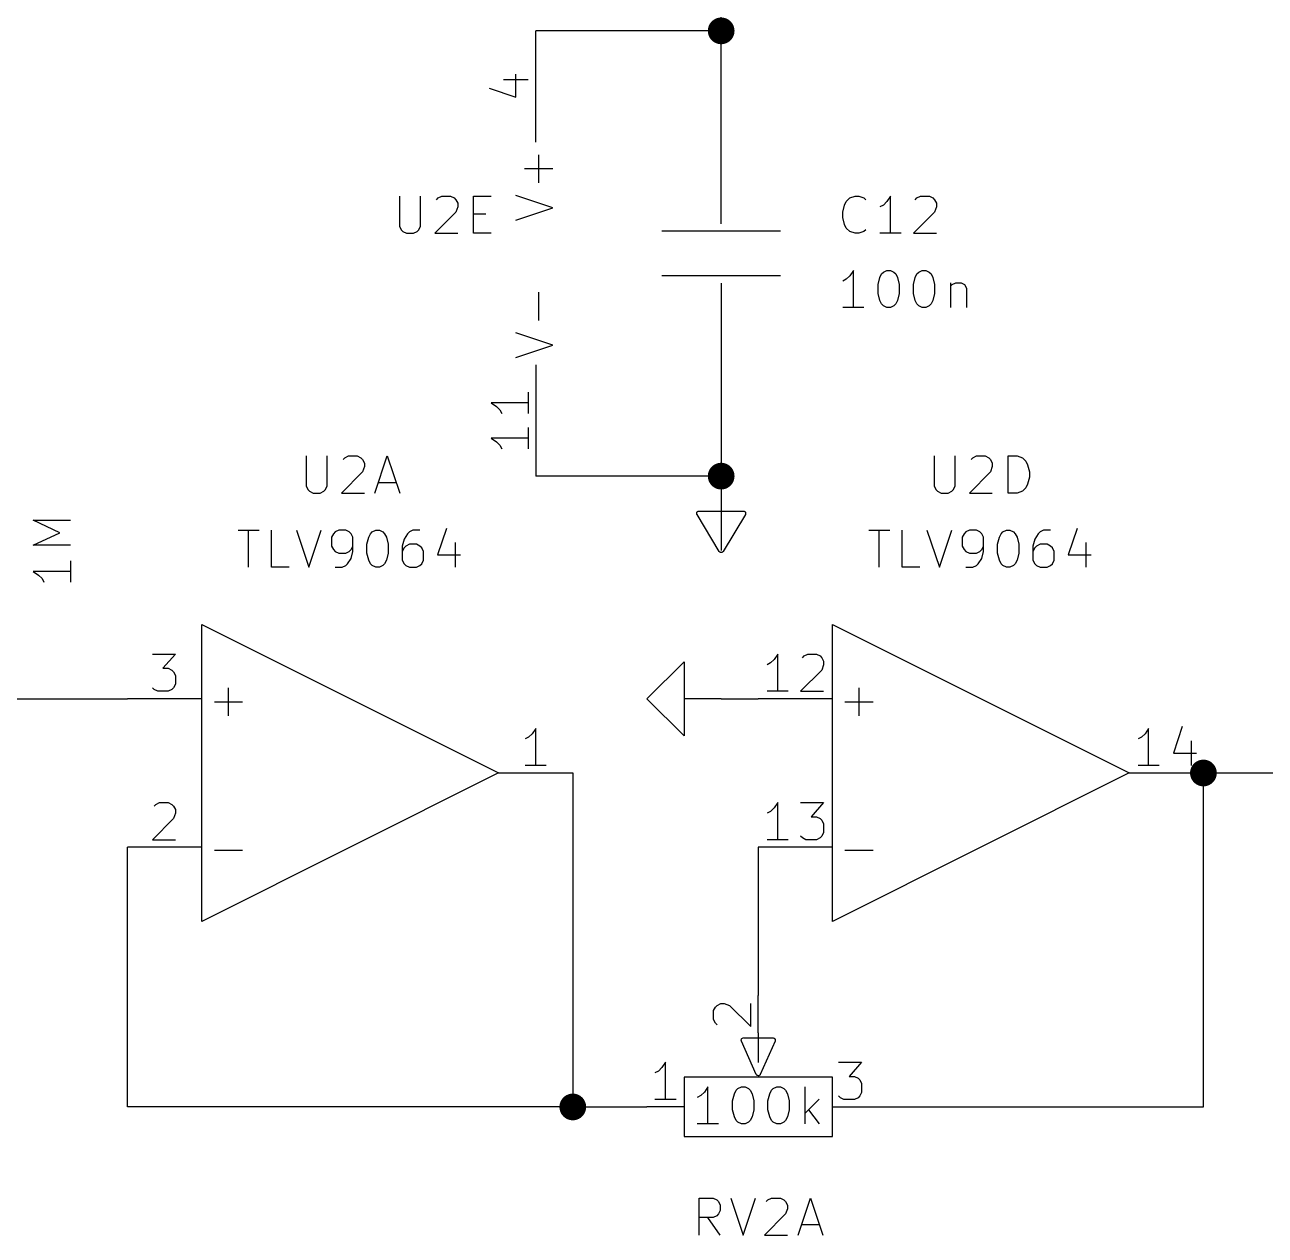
# Model space of a CAD drawing. Extents: x 0.4 to 11.3, y -7.9 to -0.4.
# Drawn here: x 2.261 to 3.933, y -6.073 to -4.442 of the extents above; entities that cross this region are included whole.
import ezdxf

# ---------------------------------------------------------------- set-up
doc = ezdxf.new("R2010")
doc.units = 0
doc.header["$MEASUREMENT"] = 0
for name, color, linetype in [('CYAN2', 4, 'CONTINUOUS'), ('GREEN3', 91, 'CONTINUOUS'), ('LYELLOW', 51, 'CONTINUOUS'), ('RED2', 1, 'CONTINUOUS'), ('RED3', 11, 'CONTINUOUS')]:
    doc.layers.add(name, color=color, linetype=linetype)

msp = doc.modelspace()

# ---------------------------------------------------------------- linework, layer by layer
at = {"layer": 'CYAN2', "linetype": 'CONTINUOUS'}
for p, q in [((2.95408, -4.655), (2.95408, -4.61691)), ((2.95408, -4.655), (2.95408, -4.61691)), ((2.97313, -4.63595), (2.93504, -4.63595)), ((2.97313, -4.63595), (2.93504, -4.63595)), ((2.76628, -4.6728), (2.76628, -4.71328)), ((2.76628, -4.6728), (2.76628, -4.71328)), ((2.79485, -4.71328), (2.79485, -4.6728)), ((2.79485, -4.71328), (2.79485, -4.6728)), ((2.81628, -4.67757), (2.81866, -4.67519)), ((2.81628, -4.67757), (2.81866, -4.67519)), ((2.81866, -4.67519), (2.82343, -4.6728)), ((2.81866, -4.67519), (2.82343, -4.6728)), ((2.82343, -4.6728), (2.83533, -4.6728)), ((2.82343, -4.6728), (2.83533, -4.6728)), ((2.83533, -4.6728), (2.84009, -4.67519)), ((2.83533, -4.6728), (2.84009, -4.67519)), ((2.84009, -4.67519), (2.84247, -4.67757)), ((2.84009, -4.67519), (2.84247, -4.67757)), ((2.84247, -4.67757), (2.84485, -4.68233)), ((2.84247, -4.67757), (2.84485, -4.68233)), ((2.86628, -4.7228), (2.86628, -4.6728)), ((2.86628, -4.6728), (2.89009, -4.6728)), ((2.86628, -4.7228), (2.86628, -4.6728)), ((2.86628, -4.6728), (2.89009, -4.6728)), ((2.97313, -4.68833), (2.92313, -4.67167)), ((2.97313, -4.68833), (2.92313, -4.67167)), ((3.36628, -4.68471), (3.36866, -4.67995)), ((3.36866, -4.67995), (3.37343, -4.67519)), ((3.37343, -4.67519), (3.38057, -4.6728)), ((3.38057, -4.6728), (3.38533, -4.6728)), ((3.38533, -4.6728), (3.39247, -4.67519)), ((3.39247, -4.67519), (3.39485, -4.67757)), ((3.42343, -4.67995), (3.41866, -4.68471)), ((3.42819, -4.6728), (3.42343, -4.67995)), ((3.42819, -4.7228), (3.42819, -4.6728)), ((3.46152, -4.67757), (3.4639, -4.67519)), ((3.4639, -4.67519), (3.46866, -4.6728)), ((3.46866, -4.6728), (3.48057, -4.6728)), ((3.48057, -4.6728), (3.48533, -4.67519)), ((3.48533, -4.67519), (3.48771, -4.67757)), ((3.48771, -4.67757), (3.49009, -4.68233)), ((2.84247, -4.69423), (2.8139, -4.7228)), ((2.84247, -4.69423), (2.8139, -4.7228)), ((2.84485, -4.68709), (2.84247, -4.69423)), ((2.84485, -4.68709), (2.84247, -4.69423)), ((2.84485, -4.68233), (2.84485, -4.68709)), ((2.84485, -4.68233), (2.84485, -4.68709)), ((2.86628, -4.69661), (2.88295, -4.69661)), ((2.86628, -4.69661), (2.88295, -4.69661)), ((2.92313, -4.705), (2.97313, -4.68833)), ((2.92313, -4.705), (2.97313, -4.68833)), ((3.3639, -4.69423), (3.36628, -4.68471)), ((3.3639, -4.70137), (3.3639, -4.69423)), ((3.41866, -4.68471), (3.4139, -4.68709)), ((3.48771, -4.69423), (3.45914, -4.7228)), ((3.49009, -4.68709), (3.48771, -4.69423)), ((3.49009, -4.68233), (3.49009, -4.68709)), ((2.76628, -4.71328), (2.76866, -4.71804)), ((2.76628, -4.71328), (2.76866, -4.71804)), ((2.79247, -4.71804), (2.79485, -4.71328)), ((2.79247, -4.71804), (2.79485, -4.71328)), ((3.36628, -4.7109), (3.3639, -4.70137)), ((3.36866, -4.71566), (3.36628, -4.7109)), ((2.76866, -4.71804), (2.77104, -4.72043)), ((2.76866, -4.71804), (2.77104, -4.72043)), ((2.77104, -4.72043), (2.7758, -4.7228)), ((2.77104, -4.72043), (2.7758, -4.7228)), ((2.7758, -4.7228), (2.78533, -4.7228)), ((2.7758, -4.7228), (2.78533, -4.7228)), ((2.78533, -4.7228), (2.79009, -4.72043)), ((2.78533, -4.7228), (2.79009, -4.72043)), ((2.79009, -4.72043), (2.79247, -4.71804)), ((2.79009, -4.72043), (2.79247, -4.71804)), ((2.8139, -4.7228), (2.84485, -4.7228)), ((2.8139, -4.7228), (2.84485, -4.7228)), ((2.89009, -4.7228), (2.86628, -4.7228)), ((2.89009, -4.7228), (2.86628, -4.7228)), ((3.37343, -4.72043), (3.36866, -4.71566)), ((3.38057, -4.7228), (3.37343, -4.72043)), ((3.38533, -4.7228), (3.38057, -4.7228)), ((3.39247, -4.72043), (3.38533, -4.7228)), ((3.39485, -4.71804), (3.39247, -4.72043)), ((3.44247, -4.7228), (3.4139, -4.7228)), ((3.45914, -4.7228), (3.49009, -4.7228)), ((3.37343, -4.77995), (3.36866, -4.78471)), ((3.37819, -4.7728), (3.37343, -4.77995)), ((3.37819, -4.8228), (3.37819, -4.7728)), ((3.4139, -4.78233), (3.41628, -4.77757)), ((3.41628, -4.77757), (3.41866, -4.77519)), ((3.41866, -4.77519), (3.42342, -4.7728)), ((3.42342, -4.7728), (3.42819, -4.7728)), ((3.42819, -4.7728), (3.43294, -4.77519)), ((3.43294, -4.77519), (3.43533, -4.77757)), ((3.43533, -4.77757), (3.43771, -4.78233)), ((3.46152, -4.78233), (3.4639, -4.77757)), ((3.4639, -4.77757), (3.46628, -4.77519)), ((3.46628, -4.77519), (3.47104, -4.7728)), ((3.47104, -4.7728), (3.4758, -4.7728)), ((3.4758, -4.7728), (3.48056, -4.77519)), ((3.48056, -4.77519), (3.48294, -4.77757)), ((3.48294, -4.77757), (3.48533, -4.78233)), ((3.36866, -4.78471), (3.3639, -4.78709)), ((3.41152, -4.79185), (3.4139, -4.78233)), ((3.41152, -4.80376), (3.41152, -4.79185)), ((3.43771, -4.78233), (3.44009, -4.79185)), ((3.44009, -4.79185), (3.44009, -4.80376)), ((3.45914, -4.79185), (3.46152, -4.78233)), ((3.45914, -4.80376), (3.45914, -4.79185)), ((3.48533, -4.78233), (3.48771, -4.79185)), ((3.48771, -4.79185), (3.48771, -4.80376)), ((3.50913, -4.78947), (3.50913, -4.8228)), ((3.50913, -4.79423), (3.51152, -4.79185)), ((3.51152, -4.79185), (3.51628, -4.78947)), ((3.51628, -4.78947), (3.52342, -4.78947)), ((3.52342, -4.78947), (3.52818, -4.79185)), ((3.52818, -4.79185), (3.53056, -4.79661)), ((3.53056, -4.79661), (3.53056, -4.8228)), ((2.95408, -4.84024), (2.95408, -4.80214)), ((2.95408, -4.84024), (2.95408, -4.80214)), ((3.4139, -4.81328), (3.41152, -4.80376)), ((3.41628, -4.81804), (3.4139, -4.81328)), ((3.43771, -4.81328), (3.43533, -4.81804)), ((3.44009, -4.80376), (3.43771, -4.81328)), ((3.46152, -4.81328), (3.45914, -4.80376)), ((3.4639, -4.81804), (3.46152, -4.81328)), ((3.48533, -4.81328), (3.48294, -4.81804)), ((3.48771, -4.80376), (3.48533, -4.81328)), ((3.39247, -4.8228), (3.3639, -4.8228)), ((3.41866, -4.82043), (3.41628, -4.81804)), ((3.42342, -4.8228), (3.41866, -4.82043)), ((3.42819, -4.8228), (3.42342, -4.8228)), ((3.43294, -4.82043), (3.42819, -4.8228)), ((3.43533, -4.81804), (3.43294, -4.82043)), ((3.46628, -4.82043), (3.4639, -4.81804)), ((3.47104, -4.8228), (3.46628, -4.82043)), ((3.4758, -4.8228), (3.47104, -4.8228)), ((3.48056, -4.82043), (3.4758, -4.8228)), ((3.48294, -4.81804), (3.48056, -4.82043)), ((2.97313, -4.87357), (2.92313, -4.8569)), ((2.97313, -4.87357), (2.92313, -4.8569)), ((2.92313, -4.89024), (2.97313, -4.87357)), ((2.92313, -4.89024), (2.97313, -4.87357)), ((2.64047, -5.0228), (2.64047, -5.06328)), ((2.64047, -5.0228), (2.64047, -5.06328)), ((2.66904, -5.06328), (2.66904, -5.0228)), ((2.66904, -5.06328), (2.66904, -5.0228)), ((2.69048, -5.02757), (2.69285, -5.02519)), ((2.69048, -5.02757), (2.69285, -5.02519)), ((2.69285, -5.02519), (2.69762, -5.0228)), ((2.69285, -5.02519), (2.69762, -5.0228)), ((2.69762, -5.0228), (2.70952, -5.0228)), ((2.69762, -5.0228), (2.70952, -5.0228)), ((2.70952, -5.0228), (2.71428, -5.02519)), ((2.70952, -5.0228), (2.71428, -5.02519)), ((2.71428, -5.02519), (2.71667, -5.02757)), ((2.71428, -5.02519), (2.71667, -5.02757)), ((2.71667, -5.02757), (2.71905, -5.03233)), ((2.71667, -5.02757), (2.71905, -5.03233)), ((2.73333, -5.0728), (2.75, -5.0228)), ((2.73333, -5.0728), (2.75, -5.0228)), ((2.75, -5.0228), (2.76667, -5.0728)), ((2.75, -5.0228), (2.76667, -5.0728)), ((3.4869, -5.0228), (3.4869, -5.06328)), ((3.51547, -5.06328), (3.51547, -5.0228)), ((3.53691, -5.02757), (3.53928, -5.02519)), ((3.53928, -5.02519), (3.54405, -5.0228)), ((3.54405, -5.0228), (3.55595, -5.0228)), ((3.55595, -5.0228), (3.56071, -5.02519)), ((3.56071, -5.02519), (3.56309, -5.02757)), ((3.56309, -5.02757), (3.56548, -5.03233)), ((3.5869, -5.0728), (3.5869, -5.0228)), ((3.5869, -5.0228), (3.59881, -5.0228)), ((3.59881, -5.0228), (3.60595, -5.02519)), ((3.60595, -5.02519), (3.61071, -5.02995)), ((3.61071, -5.02995), (3.61309, -5.03471)), ((2.71667, -5.04423), (2.68809, -5.0728)), ((2.71667, -5.04423), (2.68809, -5.0728)), ((2.71905, -5.03709), (2.71667, -5.04423)), ((2.71905, -5.03709), (2.71667, -5.04423)), ((2.71905, -5.03233), (2.71905, -5.03709)), ((2.71905, -5.03233), (2.71905, -5.03709)), ((3.56309, -5.04423), (3.53452, -5.0728)), ((3.56548, -5.03709), (3.56309, -5.04423)), ((3.56548, -5.03233), (3.56548, -5.03709)), ((3.61309, -5.03471), (3.61547, -5.04423)), ((3.61547, -5.04423), (3.61547, -5.05137)), ((2.64047, -5.06328), (2.64285, -5.06804)), ((2.64047, -5.06328), (2.64285, -5.06804)), ((2.66667, -5.06804), (2.66904, -5.06328)), ((2.66667, -5.06804), (2.66904, -5.06328)), ((2.73809, -5.05852), (2.7619, -5.05852)), ((2.73809, -5.05852), (2.7619, -5.05852)), ((3.4869, -5.06328), (3.48928, -5.06804)), ((3.51309, -5.06804), (3.51547, -5.06328)), ((3.61071, -5.06566), (3.60595, -5.07043)), ((3.61309, -5.0609), (3.61071, -5.06566)), ((3.61547, -5.05137), (3.61309, -5.0609)), ((2.64285, -5.06804), (2.64524, -5.07043)), ((2.64285, -5.06804), (2.64524, -5.07043)), ((2.64524, -5.07043), (2.65, -5.0728)), ((2.64524, -5.07043), (2.65, -5.0728)), ((2.65, -5.0728), (2.65952, -5.0728)), ((2.65, -5.0728), (2.65952, -5.0728)), ((2.65952, -5.0728), (2.66428, -5.07043)), ((2.65952, -5.0728), (2.66428, -5.07043)), ((2.66428, -5.07043), (2.66667, -5.06804)), ((2.66428, -5.07043), (2.66667, -5.06804)), ((2.68809, -5.0728), (2.71905, -5.0728)), ((2.68809, -5.0728), (2.71905, -5.0728)), ((3.48928, -5.06804), (3.49167, -5.07043)), ((3.49167, -5.07043), (3.49643, -5.0728)), ((3.49643, -5.0728), (3.50595, -5.0728)), ((3.50595, -5.0728), (3.51071, -5.07043)), ((3.51071, -5.07043), (3.51309, -5.06804)), ((3.53452, -5.0728), (3.56548, -5.0728)), ((3.59881, -5.0728), (3.5869, -5.0728)), ((3.60595, -5.07043), (3.59881, -5.0728)), ((2.30852, -5.12618), (2.2728, -5.10952)), ((2.2728, -5.10952), (2.3228, -5.10952)), ((2.2728, -5.14285), (2.30852, -5.12618)), ((2.54881, -5.1228), (2.57738, -5.1228)), ((2.54881, -5.1228), (2.57738, -5.1228)), ((2.5631, -5.1728), (2.5631, -5.1228)), ((2.5631, -5.1728), (2.5631, -5.1228)), ((2.59405, -5.1728), (2.59405, -5.1228)), ((2.59405, -5.1728), (2.59405, -5.1228)), ((2.62738, -5.1228), (2.64405, -5.1728)), ((2.62738, -5.1228), (2.64405, -5.1728)), ((2.64405, -5.1728), (2.66072, -5.1228)), ((2.64405, -5.1728), (2.66072, -5.1228)), ((2.67738, -5.12757), (2.675, -5.13233)), ((2.67738, -5.12757), (2.675, -5.13233)), ((2.675, -5.13233), (2.675, -5.14423)), ((2.675, -5.13233), (2.675, -5.14423)), ((2.67976, -5.12519), (2.67738, -5.12757)), ((2.67976, -5.12519), (2.67738, -5.12757)), ((2.68453, -5.1228), (2.67976, -5.12519)), ((2.68453, -5.1228), (2.67976, -5.12519)), ((2.69405, -5.1228), (2.68453, -5.1228)), ((2.69405, -5.1228), (2.68453, -5.1228)), ((2.69881, -5.12519), (2.69405, -5.1228)), ((2.69881, -5.12519), (2.69405, -5.1228)), ((2.70119, -5.12757), (2.69881, -5.12519)), ((2.70119, -5.12757), (2.69881, -5.12519)), ((2.70357, -5.13233), (2.70119, -5.12757)), ((2.70357, -5.13233), (2.70119, -5.12757)), ((2.70357, -5.15137), (2.70357, -5.13233)), ((2.70357, -5.15137), (2.70357, -5.13233)), ((2.72262, -5.14185), (2.725, -5.13233)), ((2.72262, -5.14185), (2.725, -5.13233)), ((2.725, -5.13233), (2.72738, -5.12757)), ((2.725, -5.13233), (2.72738, -5.12757)), ((2.72738, -5.12757), (2.72976, -5.12519)), ((2.72738, -5.12757), (2.72976, -5.12519)), ((2.72976, -5.12519), (2.73452, -5.1228)), ((2.72976, -5.12519), (2.73452, -5.1228)), ((2.73452, -5.1228), (2.73929, -5.1228)), ((2.73452, -5.1228), (2.73929, -5.1228)), ((2.73929, -5.1228), (2.74405, -5.12519)), ((2.73929, -5.1228), (2.74405, -5.12519)), ((2.74405, -5.12519), (2.74643, -5.12757)), ((2.74405, -5.12519), (2.74643, -5.12757)), ((2.74643, -5.12757), (2.74881, -5.13233)), ((2.74643, -5.12757), (2.74881, -5.13233)), ((2.74881, -5.13233), (2.75119, -5.14185)), ((2.74881, -5.13233), (2.75119, -5.14185)), ((2.77738, -5.12757), (2.77262, -5.13471)), ((2.77738, -5.12757), (2.77262, -5.13471)), ((2.77976, -5.12519), (2.77738, -5.12757)), ((2.77976, -5.12519), (2.77738, -5.12757)), ((2.78452, -5.1228), (2.77976, -5.12519)), ((2.78452, -5.1228), (2.77976, -5.12519)), ((2.79405, -5.1228), (2.78452, -5.1228)), ((2.79405, -5.1228), (2.78452, -5.1228)), ((2.82976, -5.12043), (2.81786, -5.15614)), ((2.82976, -5.12043), (2.81786, -5.15614)), ((3.39881, -5.1228), (3.42738, -5.1228)), ((3.4131, -5.1728), (3.4131, -5.1228)), ((3.44405, -5.1728), (3.44405, -5.1228)), ((3.47738, -5.1228), (3.49405, -5.1728)), ((3.49405, -5.1728), (3.51072, -5.1228)), ((3.52738, -5.12757), (3.525, -5.13233)), ((3.525, -5.13233), (3.525, -5.14423)), ((3.52976, -5.12519), (3.52738, -5.12757)), ((3.53453, -5.1228), (3.52976, -5.12519)), ((3.54405, -5.1228), (3.53453, -5.1228)), ((3.54881, -5.12519), (3.54405, -5.1228)), ((3.55119, -5.12757), (3.54881, -5.12519)), ((3.55357, -5.13233), (3.55119, -5.12757)), ((3.55357, -5.15137), (3.55357, -5.13233)), ((3.57262, -5.14185), (3.575, -5.13233)), ((3.575, -5.13233), (3.57738, -5.12757)), ((3.57738, -5.12757), (3.57976, -5.12519)), ((3.57976, -5.12519), (3.58452, -5.1228)), ((3.58452, -5.1228), (3.58929, -5.1228)), ((3.58929, -5.1228), (3.59405, -5.12519)), ((3.59405, -5.12519), (3.59643, -5.12757)), ((3.59643, -5.12757), (3.59881, -5.13233)), ((3.59881, -5.13233), (3.60119, -5.14185)), ((3.62738, -5.12757), (3.62262, -5.13471)), ((3.62976, -5.12519), (3.62738, -5.12757)), ((3.63452, -5.1228), (3.62976, -5.12519)), ((3.64405, -5.1228), (3.63452, -5.1228)), ((3.67976, -5.12043), (3.66786, -5.15614)), ((2.3228, -5.14285), (2.2728, -5.14285)), ((2.675, -5.14423), (2.67738, -5.149)), ((2.675, -5.14423), (2.67738, -5.149)), ((2.67738, -5.149), (2.67976, -5.15137)), ((2.67738, -5.149), (2.67976, -5.15137)), ((2.69881, -5.15137), (2.70119, -5.149)), ((2.69881, -5.15137), (2.70119, -5.149)), ((2.70119, -5.149), (2.70357, -5.14423)), ((2.70119, -5.149), (2.70357, -5.14423)), ((2.72262, -5.15376), (2.72262, -5.14185)), ((2.72262, -5.15376), (2.72262, -5.14185)), ((2.75119, -5.14185), (2.75119, -5.15376)), ((2.75119, -5.14185), (2.75119, -5.15376)), ((2.77262, -5.13471), (2.77024, -5.14423)), ((2.77262, -5.13471), (2.77024, -5.14423)), ((2.77024, -5.14423), (2.77024, -5.16328)), ((2.77024, -5.14423), (2.77024, -5.16328)), ((2.77262, -5.14661), (2.77024, -5.15137)), ((2.77262, -5.14661), (2.77024, -5.15137)), ((2.775, -5.14423), (2.77262, -5.14661)), ((2.775, -5.14423), (2.77262, -5.14661)), ((2.77976, -5.14185), (2.775, -5.14423)), ((2.77976, -5.14185), (2.775, -5.14423)), ((2.78929, -5.14185), (2.77976, -5.14185)), ((2.78929, -5.14185), (2.77976, -5.14185)), ((2.79405, -5.14423), (2.78929, -5.14185)), ((2.79405, -5.14423), (2.78929, -5.14185)), ((2.79643, -5.14661), (2.79405, -5.14423)), ((2.79643, -5.14661), (2.79405, -5.14423)), ((2.79881, -5.15137), (2.79643, -5.14661)), ((2.79881, -5.15137), (2.79643, -5.14661)), ((2.84167, -5.13947), (2.84167, -5.1728)), ((2.84167, -5.13947), (2.84167, -5.1728)), ((3.525, -5.14423), (3.52738, -5.149)), ((3.52738, -5.149), (3.52976, -5.15137)), ((3.54881, -5.15137), (3.55119, -5.149)), ((3.55119, -5.149), (3.55357, -5.14423)), ((3.57262, -5.15376), (3.57262, -5.14185)), ((3.60119, -5.14185), (3.60119, -5.15376)), ((3.62262, -5.13471), (3.62024, -5.14423)), ((3.62024, -5.14423), (3.62024, -5.16328)), ((3.62262, -5.14661), (3.62024, -5.15137)), ((3.625, -5.14423), (3.62262, -5.14661)), ((3.62976, -5.14185), (3.625, -5.14423)), ((3.63929, -5.14185), (3.62976, -5.14185)), ((3.64405, -5.14423), (3.63929, -5.14185)), ((3.64643, -5.14661), (3.64405, -5.14423)), ((3.64881, -5.15137), (3.64643, -5.14661)), ((3.69167, -5.13947), (3.69167, -5.1728)), ((2.3228, -5.16428), (2.3228, -5.19285)), ((2.67976, -5.15137), (2.68453, -5.15376)), ((2.67976, -5.15137), (2.68453, -5.15376)), ((2.68453, -5.15376), (2.69405, -5.15376)), ((2.68453, -5.15376), (2.69405, -5.15376)), ((2.69405, -5.15376), (2.69881, -5.15137)), ((2.69405, -5.15376), (2.69881, -5.15137)), ((2.69643, -5.16804), (2.70119, -5.1609)), ((2.69643, -5.16804), (2.70119, -5.1609)), ((2.70119, -5.1609), (2.70357, -5.15137)), ((2.70119, -5.1609), (2.70357, -5.15137)), ((2.725, -5.16328), (2.72262, -5.15376)), ((2.725, -5.16328), (2.72262, -5.15376)), ((2.72738, -5.16804), (2.725, -5.16328)), ((2.72738, -5.16804), (2.725, -5.16328)), ((2.74881, -5.16328), (2.74643, -5.16804)), ((2.74881, -5.16328), (2.74643, -5.16804)), ((2.75119, -5.15376), (2.74881, -5.16328)), ((2.75119, -5.15376), (2.74881, -5.16328)), ((2.77024, -5.16328), (2.77262, -5.16804)), ((2.77024, -5.16328), (2.77262, -5.16804)), ((2.79643, -5.16804), (2.79881, -5.16328)), ((2.79643, -5.16804), (2.79881, -5.16328)), ((2.79881, -5.16328), (2.79881, -5.15137)), ((2.79881, -5.16328), (2.79881, -5.15137)), ((2.81786, -5.15614), (2.84881, -5.15614)), ((2.81786, -5.15614), (2.84881, -5.15614)), ((3.52976, -5.15137), (3.53453, -5.15376)), ((3.53453, -5.15376), (3.54405, -5.15376)), ((3.54405, -5.15376), (3.54881, -5.15137)), ((3.54643, -5.16804), (3.55119, -5.1609)), ((3.55119, -5.1609), (3.55357, -5.15137)), ((3.575, -5.16328), (3.57262, -5.15376)), ((3.57738, -5.16804), (3.575, -5.16328)), ((3.59881, -5.16328), (3.59643, -5.16804)), ((3.60119, -5.15376), (3.59881, -5.16328)), ((3.62024, -5.16328), (3.62262, -5.16804)), ((3.64643, -5.16804), (3.64881, -5.16328)), ((3.64881, -5.16328), (3.64881, -5.15137)), ((3.66786, -5.15614), (3.69881, -5.15614)), ((2.3228, -5.17856), (2.2728, -5.17856)), ((2.2728, -5.17856), (2.27995, -5.18332)), ((2.61786, -5.1728), (2.59405, -5.1728)), ((2.61786, -5.1728), (2.59405, -5.1728)), ((2.67976, -5.1728), (2.68929, -5.1728)), ((2.67976, -5.1728), (2.68929, -5.1728)), ((2.68929, -5.1728), (2.69405, -5.17043)), ((2.68929, -5.1728), (2.69405, -5.17043)), ((2.69405, -5.17043), (2.69643, -5.16804)), ((2.69405, -5.17043), (2.69643, -5.16804)), ((2.72976, -5.17043), (2.72738, -5.16804)), ((2.72976, -5.17043), (2.72738, -5.16804)), ((2.73452, -5.1728), (2.72976, -5.17043)), ((2.73452, -5.1728), (2.72976, -5.17043)), ((2.73929, -5.1728), (2.73452, -5.1728)), ((2.73929, -5.1728), (2.73452, -5.1728)), ((2.74405, -5.17043), (2.73929, -5.1728)), ((2.74405, -5.17043), (2.73929, -5.1728)), ((2.74643, -5.16804), (2.74405, -5.17043)), ((2.74643, -5.16804), (2.74405, -5.17043)), ((2.77262, -5.16804), (2.775, -5.17043)), ((2.77262, -5.16804), (2.775, -5.17043)), ((2.775, -5.17043), (2.77976, -5.1728)), ((2.775, -5.17043), (2.77976, -5.1728)), ((2.77976, -5.1728), (2.78929, -5.1728)), ((2.77976, -5.1728), (2.78929, -5.1728)), ((2.78929, -5.1728), (2.79405, -5.17043)), ((2.78929, -5.1728), (2.79405, -5.17043)), ((2.79405, -5.17043), (2.79643, -5.16804)), ((2.79405, -5.17043), (2.79643, -5.16804)), ((3.46786, -5.1728), (3.44405, -5.1728)), ((3.52976, -5.1728), (3.53929, -5.1728)), ((3.53929, -5.1728), (3.54405, -5.17043)), ((3.54405, -5.17043), (3.54643, -5.16804)), ((3.57976, -5.17043), (3.57738, -5.16804)), ((3.58452, -5.1728), (3.57976, -5.17043)), ((3.58929, -5.1728), (3.58452, -5.1728)), ((3.59405, -5.17043), (3.58929, -5.1728)), ((3.59643, -5.16804), (3.59405, -5.17043)), ((3.62262, -5.16804), (3.625, -5.17043)), ((3.625, -5.17043), (3.62976, -5.1728)), ((3.62976, -5.1728), (3.63929, -5.1728)), ((3.63929, -5.1728), (3.64405, -5.17043)), ((3.64405, -5.17043), (3.64643, -5.16804)), ((2.27995, -5.18332), (2.28471, -5.18809)), ((2.28471, -5.18809), (2.28709, -5.19285)), ((2.53595, -5.37313), (2.53595, -5.33504)), ((2.53595, -5.37313), (2.53595, -5.33504)), ((3.38595, -5.37313), (3.38595, -5.33504)), ((2.5169, -5.35408), (2.555, -5.35408)), ((2.5169, -5.35408), (2.555, -5.35408)), ((3.3669, -5.35408), (3.405, -5.35408)), ((2.5169, -5.55408), (2.555, -5.55408)), ((2.5169, -5.55408), (2.555, -5.55408)), ((3.3669, -5.55408), (3.405, -5.55408)), ((3.17262, -5.88471), (3.16786, -5.88709)), ((3.17738, -5.87995), (3.17262, -5.88471)), ((3.18214, -5.8728), (3.17738, -5.87995)), ((3.18214, -5.9228), (3.18214, -5.8728)), ((3.21548, -5.89185), (3.21785, -5.88233)), ((3.21785, -5.88233), (3.22024, -5.87757)), ((3.22024, -5.87757), (3.22262, -5.87519)), ((3.22262, -5.87519), (3.22738, -5.8728)), ((3.22738, -5.8728), (3.23214, -5.8728)), ((3.23214, -5.8728), (3.2369, -5.87519)), ((3.2369, -5.87519), (3.23928, -5.87757)), ((3.23928, -5.87757), (3.24167, -5.88233)), ((3.24167, -5.88233), (3.24405, -5.89185)), ((3.26309, -5.89185), (3.26547, -5.88233)), ((3.26547, -5.88233), (3.26785, -5.87757)), ((3.26785, -5.87757), (3.27024, -5.87519)), ((3.27024, -5.87519), (3.275, -5.8728)), ((3.275, -5.8728), (3.27976, -5.8728)), ((3.27976, -5.8728), (3.28452, -5.87519)), ((3.28452, -5.87519), (3.2869, -5.87757)), ((3.2869, -5.87757), (3.28928, -5.88233)), ((3.28928, -5.88233), (3.29167, -5.89185)), ((3.31309, -5.9228), (3.31309, -5.8728)), ((3.21548, -5.90376), (3.21548, -5.89185)), ((3.24405, -5.89185), (3.24405, -5.90376)), ((3.26309, -5.90376), (3.26309, -5.89185)), ((3.29167, -5.89185), (3.29167, -5.90376)), ((3.33214, -5.88947), (3.31309, -5.90852)), ((3.21785, -5.91328), (3.21548, -5.90376)), ((3.22024, -5.91804), (3.21785, -5.91328)), ((3.22262, -5.92043), (3.22024, -5.91804)), ((3.23928, -5.91804), (3.2369, -5.92043)), ((3.24167, -5.91328), (3.23928, -5.91804)), ((3.24405, -5.90376), (3.24167, -5.91328)), ((3.26547, -5.91328), (3.26309, -5.90376)), ((3.26785, -5.91804), (3.26547, -5.91328)), ((3.27024, -5.92043), (3.26785, -5.91804)), ((3.2869, -5.91804), (3.28452, -5.92043)), ((3.28928, -5.91328), (3.2869, -5.91804)), ((3.29167, -5.90376), (3.28928, -5.91328)), ((3.31785, -5.90376), (3.33214, -5.9228)), ((3.19643, -5.9228), (3.16786, -5.9228)), ((3.22738, -5.9228), (3.22262, -5.92043)), ((3.23214, -5.9228), (3.22738, -5.9228)), ((3.2369, -5.92043), (3.23214, -5.9228)), ((3.275, -5.9228), (3.27024, -5.92043)), ((3.27976, -5.9228), (3.275, -5.9228)), ((3.28452, -5.92043), (3.27976, -5.9228)), ((3.17023, -6.0728), (3.17023, -6.0228)), ((3.17023, -6.0228), (3.18928, -6.0228)), ((3.18928, -6.0228), (3.19404, -6.02519)), ((3.19404, -6.02519), (3.19643, -6.02757)), ((3.19643, -6.02757), (3.1988, -6.03233)), ((3.1988, -6.03233), (3.1988, -6.03947)), ((3.21309, -6.0228), (3.22976, -6.0728)), ((3.22976, -6.0728), (3.24643, -6.0228)), ((3.26071, -6.02757), (3.26309, -6.02519)), ((3.26309, -6.02519), (3.26785, -6.0228)), ((3.26785, -6.0228), (3.27976, -6.0228)), ((3.27976, -6.0228), (3.28452, -6.02519)), ((3.28452, -6.02519), (3.2869, -6.02757)), ((3.2869, -6.02757), (3.28928, -6.03233)), ((3.28928, -6.03233), (3.28928, -6.03709)), ((3.30357, -6.0728), (3.32023, -6.0228)), ((3.32023, -6.0228), (3.3369, -6.0728)), ((3.18928, -6.049), (3.17023, -6.049)), ((3.1988, -6.0728), (3.18214, -6.049)), ((3.19404, -6.04661), (3.18928, -6.049)), ((3.19643, -6.04423), (3.19404, -6.04661)), ((3.1988, -6.03947), (3.19643, -6.04423)), ((3.2869, -6.04423), (3.25833, -6.0728)), ((3.28928, -6.03709), (3.2869, -6.04423)), ((3.30833, -6.05852), (3.33214, -6.05852)), ((3.25833, -6.0728), (3.28928, -6.0728))]:
    msp.add_line(p, q, dxfattribs=at)
at = {"layer": 'GREEN3', "linetype": 'CONTINUOUS'}
for p, q in [((3.2, -4.45), (2.95, -4.45)), ((3.2, -4.6), (3.2, -4.45)), ((3.2, -4.9), (3.2, -5.05)), ((3.2, -5.05), (2.95, -5.05)), ((2.2, -5.35), (2.4, -5.35)), ((3.2, -5.35), (3.25, -5.35)), ((3, -5.45), (3, -5.9)), ((3.85, -5.9), (3.85, -5.45)), ((3.85, -5.45), (4.15, -5.45)), ((2.4, -5.9), (2.4, -5.55)), ((3.25, -5.55), (3.25, -5.75)), ((3, -5.9), (2.4, -5.9)), ((3, -5.9), (3.1, -5.9)), ((3.4, -5.9), (3.85, -5.9))]:
    msp.add_line(p, q, dxfattribs=at)
at = {"layer": 'GREEN3', "const_width": 0.018}
for points in [[(3.191, -4.45, 1), (3.209, -4.45, 1)], [(3.191, -5.05, 1), (3.209, -5.05, 1)], [(3.841, -5.45, 1), (3.859, -5.45, 1)], [(2.991, -5.9, 1), (3.009, -5.9, 1)]]:
    msp.add_lwpolyline(points, format="xyb", close=True, dxfattribs=at)
at = {"layer": 'LYELLOW', "linetype": 'CONTINUOUS'}
for p, q in [((2.5, -5.25), (2.9, -5.45)), ((2.5, -5.65), (2.5, -5.25)), ((3.35, -5.25), (3.75, -5.45)), ((3.35, -5.65), (3.35, -5.25)), ((2.9, -5.45), (2.5, -5.65)), ((3.75, -5.45), (3.35, -5.65))]:
    msp.add_line(p, q, dxfattribs=at)
at = {"layer": 'RED2', "linetype": 'CONTINUOUS'}
for p, q in [((3.2, -4.45), (3.2, -4.35)), ((2.95, -4.6), (2.95, -4.45)), ((2.95, -4.6), (2.95, -4.45)), ((3.2, -4.71), (3.2, -4.6)), ((3.28, -4.72), (3.12, -4.72)), ((3.28, -4.78), (3.12, -4.78)), ((3.2, -4.79), (3.2, -4.9)), ((2.95, -4.9), (2.95, -5.05)), ((2.95, -4.9), (2.95, -5.05)), ((3.2, -5.05), (3.2, -5.15)), ((3.16705, -5.09948), (3.1673, -5.09904)), ((3.1673, -5.09904), (3.16738, -5.09854)), ((3.16738, -5.09854), (3.16779, -5.09818)), ((3.16779, -5.09818), (3.16807, -5.0977)), ((3.16807, -5.0977), (3.16855, -5.09752)), ((3.16855, -5.09752), (3.16893, -5.0972)), ((3.16893, -5.0972), (3.16947, -5.09719)), ((3.16947, -5.09719), (3.17, -5.097)), ((3.17, -5.097), (3.23, -5.097)), ((3.23, -5.097), (3.23003, -5.097)), ((3.23003, -5.097), (3.23005, -5.097)), ((3.23005, -5.097), (3.23009, -5.09702)), ((3.23009, -5.09702), (3.23103, -5.09718)), ((3.23103, -5.09718), (3.23145, -5.09753)), ((3.23145, -5.09753), (3.23196, -5.09773)), ((3.23196, -5.09773), (3.23221, -5.09817)), ((3.23221, -5.09817), (3.2326, -5.0985)), ((3.2326, -5.0985), (3.23269, -5.09904)), ((3.23269, -5.09904), (3.23296, -5.09953)), ((3.16714, -5.10002), (3.16705, -5.09948)), ((3.16706, -5.10057), (3.16714, -5.10002)), ((3.16739, -5.10144), (3.16706, -5.10057)), ((3.1674, -5.1015), (3.16739, -5.10144)), ((3.16742, -5.10151), (3.1674, -5.1015)), ((3.16743, -5.10154), (3.16742, -5.10151)), ((3.19743, -5.15154), (3.16743, -5.10154)), ((3.23257, -5.10154), (3.20257, -5.15154)), ((3.23268, -5.10099), (3.23257, -5.10154)), ((3.23295, -5.10052), (3.23268, -5.10099)), ((3.23296, -5.09953), (3.23287, -5.10003)), ((3.23287, -5.10003), (3.23295, -5.10052)), ((3.1978, -5.15185), (3.19743, -5.15154)), ((3.19804, -5.15226), (3.1978, -5.15185)), ((3.19857, -5.15247), (3.19804, -5.15226)), ((3.19902, -5.15284), (3.19857, -5.15247)), ((3.1995, -5.15283), (3.19902, -5.15284)), ((3.19995, -5.153), (3.1995, -5.15283)), ((3.2005, -5.15281), (3.19995, -5.153)), ((3.20107, -5.1528), (3.2005, -5.15281)), ((3.20143, -5.15248), (3.20107, -5.1528)), ((3.20189, -5.15233), (3.20143, -5.15248)), ((3.20257, -5.15154), (3.20189, -5.15233)), ((2.5, -5.25), (2.9, -5.45)), ((2.5, -5.65), (2.5, -5.25)), ((3.35, -5.25), (3.75, -5.45)), ((3.35, -5.65), (3.35, -5.25)), ((3.1, -5.35), (3.15, -5.3)), ((3.15, -5.3), (3.15, -5.35)), ((2.5, -5.35), (2.4, -5.35)), ((2.5, -5.35), (2.4, -5.35)), ((3.15, -5.4), (3.1, -5.35)), ((3.2, -5.35), (3.15, -5.35)), ((3.15, -5.35), (3.15, -5.4)), ((3.35, -5.35), (3.25, -5.35)), ((2.9, -5.45), (2.5, -5.65)), ((2.9, -5.45), (3, -5.45)), ((2.9, -5.45), (3, -5.45)), ((3.75, -5.45), (3.35, -5.65)), ((3.75, -5.45), (3.85, -5.45)), ((2.5, -5.55), (2.4, -5.55)), ((2.5, -5.55), (2.4, -5.55)), ((3.35, -5.55), (3.25, -5.55)), ((3.25, -5.8), (3.25, -5.75)), ((3.25, -5.8), (3.25, -5.84)), ((3.22701, -5.8102), (3.22711, -5.80984)), ((3.22726, -5.81122), (3.22701, -5.8102)), ((3.22705, -5.80948), (3.22739, -5.80889)), ((3.22711, -5.80984), (3.22705, -5.80948)), ((3.24726, -5.85622), (3.22726, -5.81122)), ((3.22739, -5.80889), (3.22757, -5.80824)), ((3.22757, -5.80824), (3.22788, -5.80803)), ((3.22788, -5.80803), (3.22807, -5.8077)), ((3.22807, -5.8077), (3.22872, -5.80746)), ((3.22872, -5.80746), (3.22928, -5.80709)), ((3.22928, -5.80709), (3.22964, -5.80713)), ((3.22964, -5.80713), (3.23, -5.807)), ((3.23, -5.807), (3.27, -5.807)), ((3.27274, -5.81122), (3.25274, -5.85622)), ((3.27, -5.807), (3.27103, -5.80718)), ((3.27103, -5.80718), (3.27131, -5.80742)), ((3.27131, -5.80742), (3.27167, -5.80751)), ((3.27167, -5.80751), (3.27207, -5.80806)), ((3.27207, -5.80806), (3.2726, -5.8085)), ((3.2726, -5.8085), (3.27266, -5.80886)), ((3.27266, -5.80886), (3.27289, -5.80917)), ((3.27276, -5.81084), (3.27274, -5.81122)), ((3.27295, -5.81052), (3.27276, -5.81084)), ((3.27289, -5.80917), (3.27283, -5.80986)), ((3.27283, -5.80986), (3.27295, -5.81052)), ((3.15, -5.86), (3.15, -5.94)), ((3.35, -5.86), (3.15, -5.86)), ((3.24783, -5.85681), (3.24726, -5.85622)), ((3.24833, -5.85749), (3.24783, -5.85681)), ((3.24853, -5.85754), (3.24833, -5.85749)), ((3.24868, -5.8577), (3.24853, -5.85754)), ((3.2495, -5.85778), (3.24868, -5.8577)), ((3.25031, -5.85798), (3.2495, -5.85778)), ((3.25051, -5.85789), (3.25031, -5.85798)), ((3.25072, -5.85791), (3.25051, -5.85789)), ((3.25141, -5.85745), (3.25072, -5.85791)), ((3.25216, -5.85708), (3.25141, -5.85745)), ((3.25233, -5.85683), (3.25216, -5.85708)), ((3.25243, -5.85676), (3.25233, -5.85683)), ((3.25246, -5.85662), (3.25243, -5.85676)), ((3.25274, -5.85622), (3.25246, -5.85662)), ((3.35, -5.94), (3.35, -5.86)), ((3.15, -5.9), (3.1, -5.9)), ((3.35, -5.9), (3.4, -5.9)), ((3.15, -5.94), (3.35, -5.94))]:
    msp.add_line(p, q, dxfattribs=at)
at = {"layer": 'RED3', "linetype": 'CONTINUOUS'}
for p, q in [((2.92321, -4.53928), (2.92321, -4.50833)), ((2.92321, -4.53928), (2.92321, -4.50833)), ((2.8875, -4.52738), (2.92321, -4.53928)), ((2.8875, -4.52738), (2.92321, -4.53928)), ((2.90655, -4.51547), (2.93988, -4.51547)), ((2.90655, -4.51547), (2.93988, -4.51547)), ((2.93988, -4.9369), (2.93988, -4.96547)), ((2.93988, -4.9369), (2.93988, -4.96547)), ((2.93988, -4.95119), (2.88988, -4.95119)), ((2.88988, -4.95119), (2.89702, -4.95595)), ((2.93988, -4.95119), (2.88988, -4.95119)), ((2.88988, -4.95119), (2.89702, -4.95595)), ((2.89702, -4.95595), (2.90178, -4.96071)), ((2.89702, -4.95595), (2.90178, -4.96071)), ((2.90178, -4.96071), (2.90417, -4.96547)), ((2.90178, -4.96071), (2.90417, -4.96547)), ((2.93988, -4.99881), (2.88988, -4.99881)), ((2.88988, -4.99881), (2.89702, -5.00357)), ((2.93988, -4.99881), (2.88988, -4.99881)), ((2.88988, -4.99881), (2.89702, -5.00357)), ((2.93988, -4.98452), (2.93988, -5.01309)), ((2.93988, -4.98452), (2.93988, -5.01309)), ((2.89702, -5.00357), (2.90178, -5.00833)), ((2.89702, -5.00357), (2.90178, -5.00833)), ((2.90178, -5.00833), (2.90417, -5.01309)), ((2.90178, -5.00833), (2.90417, -5.01309)), ((2.43333, -5.28988), (2.46429, -5.28988)), ((2.43333, -5.28988), (2.46429, -5.28988)), ((2.46429, -5.28988), (2.44762, -5.30893)), ((2.46429, -5.28988), (2.44762, -5.30893)), ((3.27143, -5.29702), (3.26667, -5.30178)), ((3.27619, -5.28988), (3.27143, -5.29702)), ((3.27619, -5.33988), (3.27619, -5.28988)), ((3.30952, -5.29464), (3.3119, -5.29226)), ((3.3119, -5.29226), (3.31667, -5.28988)), ((3.31667, -5.28988), (3.32857, -5.28988)), ((3.32857, -5.28988), (3.33333, -5.29226)), ((3.33333, -5.29226), (3.33571, -5.29464)), ((3.33571, -5.29464), (3.33809, -5.2994)), ((3.33809, -5.2994), (3.33809, -5.30417)), ((2.44762, -5.30893), (2.45476, -5.30893)), ((2.44762, -5.30893), (2.45476, -5.30893)), ((2.45476, -5.30893), (2.45952, -5.31131)), ((2.45476, -5.30893), (2.45952, -5.31131)), ((2.45952, -5.31131), (2.46191, -5.31369)), ((2.45952, -5.31131), (2.46191, -5.31369)), ((2.46191, -5.31369), (2.46429, -5.31845)), ((2.46191, -5.31369), (2.46429, -5.31845)), ((3.26667, -5.30178), (3.26191, -5.30417)), ((3.33571, -5.31131), (3.30714, -5.33988)), ((3.33809, -5.30417), (3.33571, -5.31131)), ((2.46429, -5.33035), (2.46191, -5.33512)), ((2.46429, -5.33035), (2.46191, -5.33512)), ((2.46429, -5.31845), (2.46429, -5.33035)), ((2.46429, -5.31845), (2.46429, -5.33035)), ((2.43572, -5.3375), (2.43333, -5.33512)), ((2.43572, -5.3375), (2.43333, -5.33512)), ((2.44048, -5.33988), (2.43572, -5.3375)), ((2.44048, -5.33988), (2.43572, -5.3375)), ((2.45476, -5.33988), (2.44048, -5.33988)), ((2.45476, -5.33988), (2.44048, -5.33988)), ((2.45952, -5.3375), (2.45476, -5.33988)), ((2.45952, -5.3375), (2.45476, -5.33988)), ((2.46191, -5.33512), (2.45952, -5.3375)), ((2.46191, -5.33512), (2.45952, -5.3375)), ((3.29048, -5.33988), (3.26191, -5.33988)), ((3.30714, -5.33988), (3.33809, -5.33988)), ((2.94524, -5.39702), (2.94048, -5.40178)), ((2.94524, -5.39702), (2.94048, -5.40178)), ((2.95, -5.38988), (2.94524, -5.39702)), ((2.95, -5.38988), (2.94524, -5.39702)), ((2.95, -5.43988), (2.95, -5.38988)), ((2.95, -5.43988), (2.95, -5.38988)), ((3.77143, -5.39702), (3.76667, -5.40178)), ((3.77619, -5.38988), (3.77143, -5.39702)), ((3.77619, -5.43988), (3.77619, -5.38988)), ((3.82143, -5.3875), (3.80952, -5.42321)), ((2.94048, -5.40178), (2.93572, -5.40417)), ((2.94048, -5.40178), (2.93572, -5.40417)), ((3.76667, -5.40178), (3.76191, -5.40417)), ((3.83333, -5.40655), (3.83333, -5.43988)), ((3.80952, -5.42321), (3.84047, -5.42321)), ((2.96429, -5.43988), (2.93572, -5.43988)), ((2.96429, -5.43988), (2.93572, -5.43988)), ((3.79048, -5.43988), (3.76191, -5.43988)), ((2.43572, -5.49464), (2.43809, -5.49226)), ((2.43572, -5.49464), (2.43809, -5.49226)), ((2.43809, -5.49226), (2.44286, -5.48988)), ((2.43809, -5.49226), (2.44286, -5.48988)), ((2.44286, -5.48988), (2.45476, -5.48988)), ((2.44286, -5.48988), (2.45476, -5.48988)), ((2.45476, -5.48988), (2.45952, -5.49226)), ((2.45476, -5.48988), (2.45952, -5.49226)), ((2.45952, -5.49226), (2.46191, -5.49464)), ((2.45952, -5.49226), (2.46191, -5.49464)), ((2.46191, -5.49464), (2.46429, -5.4994)), ((2.46191, -5.49464), (2.46429, -5.4994)), ((2.46429, -5.4994), (2.46429, -5.50417)), ((2.46429, -5.4994), (2.46429, -5.50417)), ((3.27143, -5.49702), (3.26667, -5.50178)), ((3.27619, -5.48988), (3.27143, -5.49702)), ((3.27619, -5.53988), (3.27619, -5.48988)), ((3.30714, -5.48988), (3.33809, -5.48988)), ((3.33809, -5.48988), (3.32143, -5.50893)), ((2.46191, -5.51131), (2.43333, -5.53988)), ((2.46191, -5.51131), (2.43333, -5.53988)), ((2.46429, -5.50417), (2.46191, -5.51131)), ((2.46429, -5.50417), (2.46191, -5.51131)), ((3.26667, -5.50178), (3.26191, -5.50417)), ((3.32143, -5.50893), (3.32857, -5.50893)), ((3.32857, -5.50893), (3.33333, -5.51131)), ((3.33333, -5.51131), (3.33571, -5.51369)), ((3.33571, -5.51369), (3.33809, -5.51845)), ((3.33809, -5.53035), (3.33571, -5.53512)), ((3.33809, -5.51845), (3.33809, -5.53035)), ((2.43333, -5.53988), (2.46429, -5.53988)), ((2.43333, -5.53988), (2.46429, -5.53988)), ((3.29048, -5.53988), (3.26191, -5.53988)), ((3.30952, -5.5375), (3.30714, -5.53512)), ((3.31428, -5.53988), (3.30952, -5.5375)), ((3.32857, -5.53988), (3.31428, -5.53988)), ((3.33333, -5.5375), (3.32857, -5.53988)), ((3.33571, -5.53512), (3.33333, -5.5375)), ((3.18988, -5.77023), (3.19226, -5.76547)), ((3.19226, -5.76547), (3.19464, -5.76309)), ((3.19464, -5.76309), (3.1994, -5.76071)), ((3.1994, -5.76071), (3.20417, -5.76071)), ((3.20417, -5.76071), (3.21131, -5.76309)), ((3.21131, -5.76309), (3.23988, -5.79166)), ((3.23988, -5.79166), (3.23988, -5.76071)), ((3.18988, -5.78214), (3.18988, -5.77023)), ((3.19226, -5.7869), (3.18988, -5.78214)), ((3.19464, -5.78928), (3.19226, -5.7869)), ((3.12024, -5.84702), (3.11548, -5.85178)), ((3.125, -5.83988), (3.12024, -5.84702)), ((3.125, -5.88988), (3.125, -5.83988)), ((3.35833, -5.83988), (3.38929, -5.83988)), ((3.38929, -5.83988), (3.37262, -5.85893)), ((3.11548, -5.85178), (3.11072, -5.85417)), ((3.37262, -5.85893), (3.37976, -5.85893)), ((3.37976, -5.85893), (3.38452, -5.86131)), ((3.38452, -5.86131), (3.38691, -5.86369)), ((3.38691, -5.86369), (3.38929, -5.86845)), ((3.38929, -5.88035), (3.38691, -5.88512)), ((3.38929, -5.86845), (3.38929, -5.88035)), ((3.13929, -5.88988), (3.11072, -5.88988)), ((3.36072, -5.8875), (3.35833, -5.88512)), ((3.36548, -5.88988), (3.36072, -5.8875)), ((3.37976, -5.88988), (3.36548, -5.88988)), ((3.38452, -5.8875), (3.37976, -5.88988)), ((3.38691, -5.88512), (3.38452, -5.8875))]:
    msp.add_line(p, q, dxfattribs=at)

doc.saveas('drawing.dxf')
